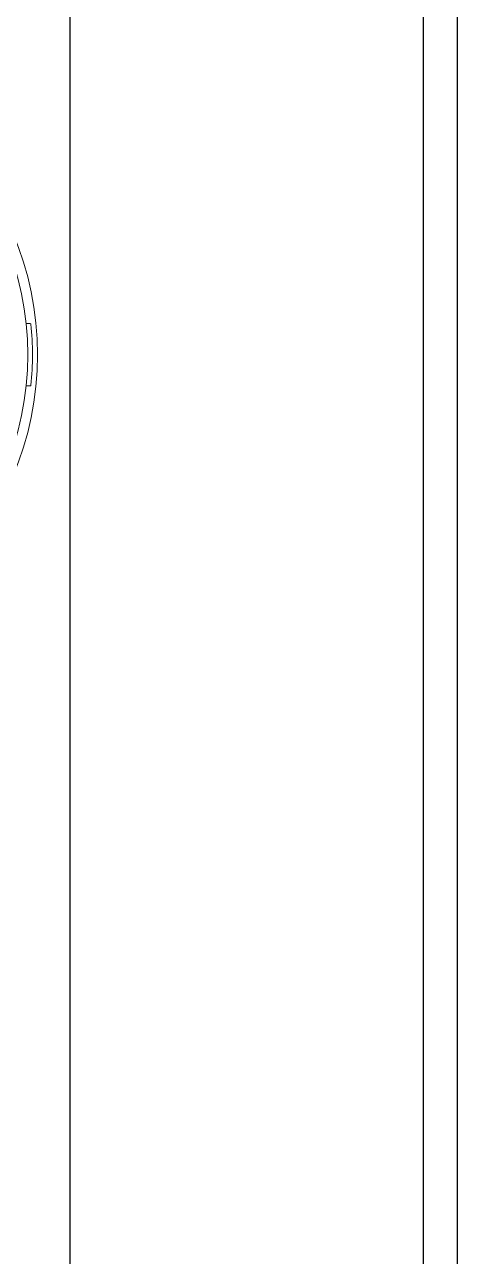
# Model space of a CAD drawing. Extents: x 956 to 1028, y 499 to 635.
# Drawn here: x 1025.2 to 1027.97, y 543.04 to 550.93 of the extents above; entities that cross this region are included whole.
import ezdxf

# ---------------------------------------------------------------- set-up
doc = ezdxf.new("R2010")
doc.units = 0
doc.header["$MEASUREMENT"] = 0
doc.layers.add('1', color=4, linetype='Continuous')

# ---------------------------------------------------------------- blocks, each defined once
blk = doc.blocks.new('FROG')
at = {"layer": '1', "color": 3, "lineweight": 5}
for p, q in [((1.9266, 0.2), (1.9478, 0.2)), ((1.9478, -0.2), (1.9266, -0.2))]:
    blk.add_line(p, q, dxfattribs=at)
at = {"layer": '1', "linetype": 'Continuous', "lineweight": 15}
for radius in [1.995, 1.9325]:
    blk.add_circle((0, 0), radius, dxfattribs=at)
at = {"layer": '1', "color": 3, "lineweight": 5}
for centre, radius, start, end in [((1.9478, 0.195), 0.005, 5.71711, 90), ((0, 0), 1.9625, 354.28289, 5.71711), ((1.9478, -0.195), 0.005, 270, 354.28289)]:
    blk.add_arc(centre, radius, start, end, dxfattribs=at)
blk = doc.blocks.new('2018 HOT SPOT SX')
at = {"layer": '1', "linetype": 'Continuous'}
for p, q in [((69.5939, 8.4787), (69.5939, 63.5942)), ((72.0728, 8.5), (72.0728, 63.5728))]:
    blk.add_line(p, q, dxfattribs=at)
at = {"layer": '1', "color": 3, "linetype": 'Continuous'}
blk.add_line((71.8568, 8.5), (71.8568, 63.5728), dxfattribs=at)
at = {"layer": '1'}
blk.add_blockref('FROG', (67.389, 36.5926), dxfattribs=at)

msp = doc.modelspace()

# ---------------------------------------------------------------- block references
at = {"layer": '1'}
msp.add_blockref('2018 HOT SPOT SX', (955.8964, 512.2273), dxfattribs=at)

doc.saveas('drawing.dxf')
